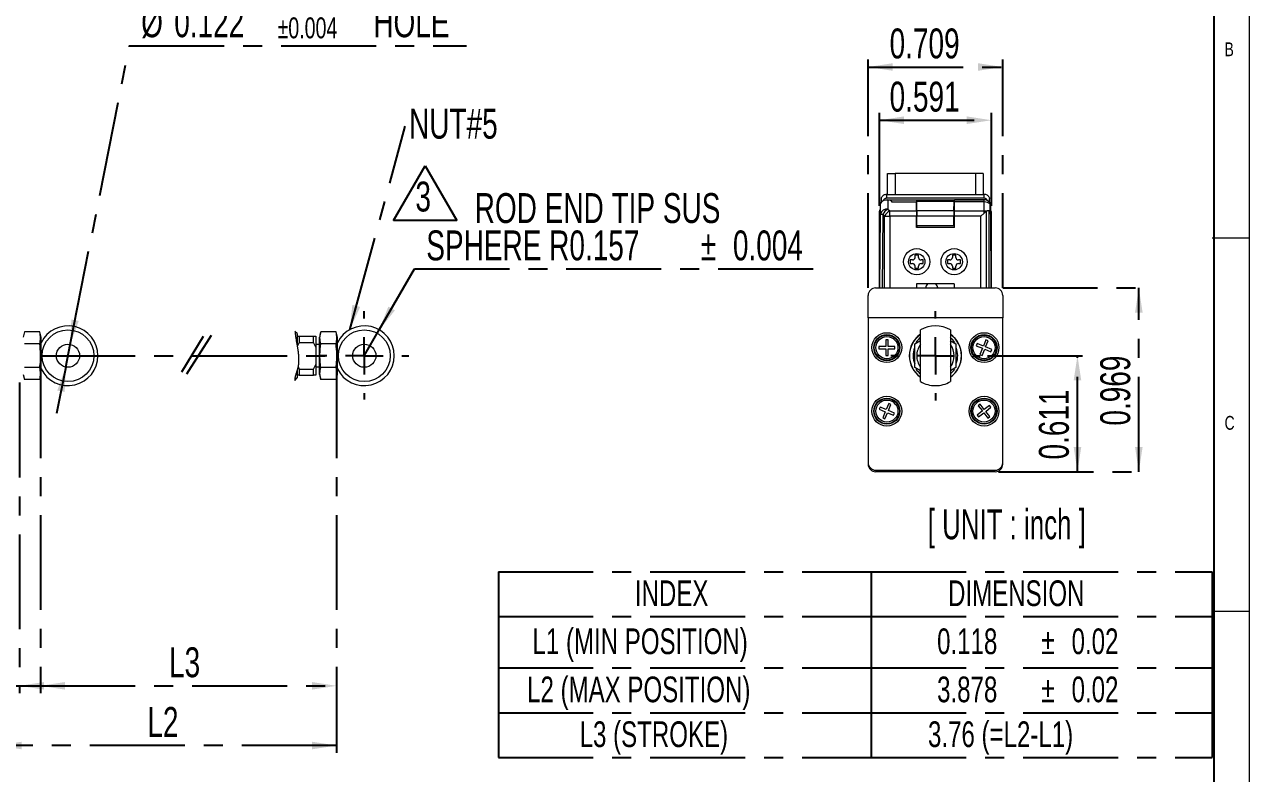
# Model space of a CAD drawing. Header units: inches. Extents: x 0.2 to 16.3, y 0.2 to 11.5.
# Drawn here: x 9.89 to 16.34, y 4.99 to 8.94 of the extents above; entities that cross this region are included whole.
import ezdxf

# ---------------------------------------------------------------- set-up
doc = ezdxf.new("R2010")
doc.units = ezdxf.units.IN
doc.header["$MEASUREMENT"] = 0
doc.linetypes.add('CENTERX2', pattern=[0.8, 0.5, -0.1, 0.1, -0.1])
for name, color, linetype in [('CENTER_LINE', 7, 'CENTERX2'), ('DIMENSION', 7, 'Continuous'), ('NOTES', 7, 'Continuous')]:
    doc.layers.add(name, color=color, linetype=linetype)
doc.styles.add('SLDTEXTSTYLE0', font='TXT', dxfattribs={"width": 0.7})
doc.styles.add('SLDTEXTSTYLE1', font='TXT', dxfattribs={"width": 0.646667})
doc.styles.add('SLDTEXTSTYLE2', font='TXT', dxfattribs={"width": 0.75})
doc.dimstyles.new('SLDDIMSTYLE0', dxfattribs={"dimtxt": 0.15748, "dimasz": 0.13, "dimexe": 0, "dimexo": 0.0625, "dimgap": 0.03937, "dimtad": 1, "dimdec": 3, "dimrnd": 1e-09, "dimzin": 12, "dimdsep": 46, "dimtxsty": 'SLDTEXTSTYLE0', "dimsah": 1, "dimcen": 0.09, "dimadec": 0, "dimazin": 3, "dimtfac": 1, "dimtdec": 3, "dimtofl": 0, "dimtmove": 0, "dimatfit": 3, "dimfxl": 1, "dimfrac": 2, "dimtolj": 1, "dimtzin": 12, "dimarcsym": 0})
doc.dimstyles.new('SLDDIMSTYLE10', dxfattribs={"dimtxt": 0.15748, "dimasz": 0.13, "dimexe": 0, "dimexo": 0.0625, "dimgap": 0.03937, "dimtad": 0, "dimtih": 1, "dimtoh": 1, "dimdec": 3, "dimrnd": 1e-09, "dimzin": 12, "dimdsep": 46, "dimtxsty": 'SLDTEXTSTYLE0', "dimsah": 1, "dimcen": 0, "dimadec": 0, "dimazin": 3, "dimtfac": 1, "dimtdec": 3, "dimtofl": 0, "dimtmove": 0, "dimatfit": 3, "dimfxl": 1, "dimfrac": 2, "dimtolj": 1, "dimtzin": 12, "dimarcsym": 0})
doc.dimstyles.new('SLDDIMSTYLE2', dxfattribs={"dimtxt": 0.15748, "dimasz": 0.13, "dimexe": 0, "dimexo": 0.0625, "dimgap": 0.03937, "dimtad": 1, "dimdec": 3, "dimrnd": 1e-09, "dimdsep": 46, "dimtxsty": 'SLDTEXTSTYLE0', "dimsah": 1, "dimcen": 0.09, "dimadec": 0, "dimazin": 2, "dimtfac": 1, "dimtdec": 3, "dimtofl": 0, "dimtmove": 0, "dimatfit": 3, "dimfxl": 1, "dimfrac": 2, "dimtolj": 1, "dimtzin": 12, "dimarcsym": 0})
doc.dimstyles.new('SLDDIMSTYLE4', dxfattribs={"dimtxt": 0.15748, "dimasz": 0.13, "dimexe": 0, "dimexo": 0.0625, "dimgap": 0.03937, "dimtad": 1, "dimdec": 3, "dimrnd": 1e-09, "dimzin": 12, "dimdsep": 46, "dimtxsty": 'SLDTEXTSTYLE0', "dimsah": 1, "dimcen": 0.09, "dimadec": 0, "dimazin": 3, "dimtfac": 1, "dimtdec": 3, "dimtmove": 0, "dimatfit": 0, "dimfxl": 1, "dimfrac": 2, "dimtolj": 1, "dimtzin": 12, "dimarcsym": 0})
doc.dimstyles.new('SLDDIMSTYLE6', dxfattribs={"dimtxt": 0.15748, "dimasz": 0.13, "dimexe": 0, "dimexo": 0.0625, "dimgap": 0.03937, "dimtad": 0, "dimtih": 1, "dimtoh": 1, "dimdec": 3, "dimrnd": 1e-09, "dimdsep": 46, "dimtxsty": 'SLDTEXTSTYLE0', "dimsah": 1, "dimcen": 0, "dimadec": 0, "dimazin": 2, "dimtol": 1, "dimtp": 0.003937, "dimtm": 0.003937, "dimtfac": 1, "dimtdec": 3, "dimtmove": 0, "dimatfit": 3, "dimfxl": 1, "dimfrac": 2, "dimtolj": 1, "dimarcsym": 0})
doc.dimstyles.new('SLDDIMSTYLE7', dxfattribs={"dimtxt": 0.18, "dimasz": 0.13, "dimexe": 0, "dimexo": 0.0625, "dimgap": 0, "dimtad": 0, "dimtih": 1, "dimtoh": 1, "dimdec": 0, "dimrnd": 1e-09, "dimzin": 0, "dimdsep": 46, "dimtxsty": 'Standard', "dimsah": 1, "dimcen": 0.09, "dimadec": 0, "dimazin": 0, "dimtfac": 0.13, "dimtdec": 0, "dimtofl": 0, "dimtmove": 0, "dimatfit": 3, "dimfxl": 1, "dimfrac": 2, "dimtolj": 1, "dimtzin": 0, "dimarcsym": 0})

# ---------------------------------------------------------------- blocks, each defined once
blk = doc.blocks.new('SW_TABLEANNOTATION_0')
at = {"layer": 'CENTER_LINE', "color": 0}
for p, q in [((0, 0), (0, -0.2362)), ((0, 0), (1.9637, 0)), ((1.9637, 0), (1.9637, -0.2362)), ((1.9637, 0), (3.7592, 0)), ((3.7592, 0), (3.7592, -0.2362)), ((0, -0.2362), (0, -0.5067)), ((0, -0.2362), (1.9637, -0.2362)), ((1.9637, -0.2362), (1.9637, -0.5067)), ((1.9637, -0.2362), (3.7592, -0.2362)), ((3.7592, -0.2362), (3.7592, -0.5067)), ((0, -0.5067), (0, -0.7429)), ((0, -0.5067), (1.9637, -0.5067)), ((1.9637, -0.5067), (1.9637, -0.7429)), ((1.9637, -0.5067), (3.7592, -0.5067)), ((3.7592, -0.5067), (3.7592, -0.7429)), ((0, -0.7429), (0, -0.9791)), ((0, -0.7429), (1.9637, -0.7429)), ((1.9637, -0.7429), (1.9637, -0.9791)), ((1.9637, -0.7429), (3.7592, -0.7429)), ((3.7592, -0.7429), (3.7592, -0.9791)), ((0, -0.9791), (1.9637, -0.9791)), ((1.9637, -0.9791), (3.7592, -0.9791))]:
    blk.add_line(p, q, dxfattribs=at)
at = {"layer": 'CENTER_LINE', "color": 0, "attachment_point": 1, "style": 'SLDTEXTSTYLE0'}
for s, insert, char_height in [('INDEX', (0.7188, -0.0455), 0.13542), ('DIMENSION', (2.3683, -0.0455), 0.13542), ('L1 (MIN POSITION)', (0.1797, -0.2988), 0.135417), ('0.118', (2.3107, -0.2988), 0.13542), ('%%p', (2.8599, -0.2988), 0.13542), ('0.02', (3.019, -0.2988), 0.13542), ('L2 (MAX POSITION)', (0.1513, -0.5522), 0.135417), ('3.878', (2.3107, -0.5522), 0.13542), ('%%p', (2.8599, -0.5522), 0.13542), ('0.02', (3.019, -0.5522), 0.13542), ('L3 (STROKE)', (0.428, -0.7884), 0.135417), ('3.76 (=L2-L1)', (2.2627, -0.7884), 0.135417)]:
    blk.add_mtext(s, dxfattribs=dict(at, insert=insert, char_height=char_height))
blk = doc.blocks.new('_D')
at = {"layer": 'CENTER_LINE'}
for p, q in [((9.9703, 7.1546), (9.9703, 5.415)), ((11.5309, 7.1546), (11.5309, 5.415)), ((9.9703, 5.4544), (11.5309, 5.4544))]:
    blk.add_line(p, q, dxfattribs=at)
for points in [[(9.9703, 5.4544), (10.1003, 5.4344), (10.1003, 5.4744)], [(11.5309, 5.4544), (11.4009, 5.4744), (11.4009, 5.4344)]]:
    blk.add_solid(points, dxfattribs=at)
at = {"layer": 'CENTER_LINE', "insert": (10.648, 5.6574), "char_height": 0.15748, "attachment_point": 1, "style": 'SLDTEXTSTYLE0'}
blk.add_mtext('L3', dxfattribs=at)
blk = doc.blocks.new('_D_1')
at = {"layer": 'CENTER_LINE'}
for p, q in [((11.5309, 7.1546), (11.5309, 5.1005)), ((9.7419, 6.5515), (9.7419, 5.1005)), ((11.5309, 5.1399), (9.7419, 5.1399))]:
    blk.add_line(p, q, dxfattribs=at)
for points in [[(9.7419, 5.1399), (9.8719, 5.1199), (9.8719, 5.1599)], [(11.5309, 5.1399), (11.4009, 5.1599), (11.4009, 5.1199)]]:
    blk.add_solid(points, dxfattribs=at)
at = {"layer": 'CENTER_LINE', "insert": (10.5338, 5.3429), "char_height": 0.15748, "attachment_point": 1, "style": 'SLDTEXTSTYLE0'}
blk.add_mtext('L2', dxfattribs=at)
blk = doc.blocks.new('_D_16')
at = {"layer": 'CENTER_LINE'}
for p, q in [((9.86, 7.0522), (9.86, 5.415)), ((9.7419, 6.5515), (9.7419, 5.415)), ((9.7419, 5.4544), (9.3532, 5.4544)), ((9.7419, 5.4544), (9.86, 5.4544)), ((9.86, 5.4544), (10.11, 5.4544))]:
    blk.add_line(p, q, dxfattribs=at)
for points in [[(9.7419, 5.4544), (9.6119, 5.4744), (9.6119, 5.4344)], [(9.86, 5.4544), (9.99, 5.4344), (9.99, 5.4744)]]:
    blk.add_solid(points, dxfattribs=at)
at = {"layer": 'CENTER_LINE', "insert": (9.3532, 5.6574), "char_height": 0.15748, "attachment_point": 1, "style": 'SLDTEXTSTYLE0'}
blk.add_mtext('L1', dxfattribs=at)
blk = doc.blocks.new('_D_18')
at = {"layer": 'CENTER_LINE'}
for p, q in [((10.1278, 7.2538), (10.4388, 8.8269)), ((10.4388, 8.8269), (12.2154, 8.8269)), ((10.1041, 7.1341), (10.1278, 7.2538)), ((10.1041, 7.1341), (10.0556, 6.8888))]:
    blk.add_line(p, q, dxfattribs=at)
for points in [[(10.1278, 7.2538), (10.1726, 7.3775), (10.1334, 7.3852)], [(10.1041, 7.1341), (10.0593, 7.0104), (10.0985, 7.0027)]]:
    blk.add_solid(points, dxfattribs=at)
at = {"layer": 'CENTER_LINE', "attachment_point": 1, "style": 'SLDTEXTSTYLE0'}
for s, insert, char_height in [('%%c', (10.5013, 9.0299), 0.15748), ('0.122', (10.6756, 9.0299), 0.15748), ('±0.004', (11.2196, 8.9768), 0.11024), ('HOLE', (11.7237, 9.0299), 0.15748)]:
    blk.add_mtext(s, dxfattribs=dict(at, insert=insert, char_height=char_height))
blk = doc.blocks.new('SW_NOTE_0_5')
at = {"layer": 'CENTER_LINE', "color": 0}
for p, q in [((-0.1155, -0.0021), (0.0512, 0.2866)), ((0.0512, 0.2866), (0.2179, -0.0021)), ((0.2179, -0.0021), (-0.1155, -0.0021))]:
    blk.add_line(p, q, dxfattribs=at)
at = {"layer": 'CENTER_LINE', "color": 0, "insert": (0, 0.203), "char_height": 0.1575, "attachment_point": 1, "style": 'SLDTEXTSTYLE0'}
blk.add_mtext('3', dxfattribs=at)
blk = doc.blocks.new('_D_19')
at = {"layer": 'CENTER_LINE'}
for p, q in [((14.3892, 7.9846), (14.3892, 8.4742)), ((14.9797, 7.9846), (14.9797, 8.4742)), ((14.3892, 8.4349), (14.9797, 8.4349))]:
    blk.add_line(p, q, dxfattribs=at)
for points in [[(14.3892, 8.4349), (14.5192, 8.4149), (14.5192, 8.4549)], [(14.9797, 8.4349), (14.8497, 8.4549), (14.8497, 8.4149)]]:
    blk.add_solid(points, dxfattribs=at)
at = {"layer": 'CENTER_LINE', "insert": (14.443, 8.6379), "char_height": 0.15748, "attachment_point": 1, "style": 'SLDTEXTSTYLE0'}
blk.add_mtext('0.591', dxfattribs=at)
blk = doc.blocks.new('_D_20')
at = {"layer": 'CENTER_LINE'}
for p, q in [((14.3301, 7.5514), (14.3301, 8.7548)), ((14.3301, 8.7154), (15.0388, 8.7154)), ((15.0388, 7.5514), (15.0388, 8.7548))]:
    blk.add_line(p, q, dxfattribs=at)
for points in [[(14.3301, 8.7154), (14.4601, 8.6954), (14.4601, 8.7354)], [(15.0388, 8.7154), (14.9088, 8.7354), (14.9088, 8.6954)]]:
    blk.add_solid(points, dxfattribs=at)
at = {"layer": 'CENTER_LINE', "insert": (14.443, 8.9184), "char_height": 0.15748, "attachment_point": 1, "style": 'SLDTEXTSTYLE0'}
blk.add_mtext('0.709', dxfattribs=at)
blk = doc.blocks.new('_D_21')
at = {"layer": 'CENTER_LINE'}
for p, q in [((14.9593, 7.1939), (15.4719, 7.1939)), ((15.4325, 6.5829), (15.4325, 7.1939)), ((15.0171, 6.5829), (15.4719, 6.5829))]:
    blk.add_line(p, q, dxfattribs=at)
for points in [[(15.4325, 7.1939), (15.4125, 7.0639), (15.4525, 7.0639)], [(15.4325, 6.5829), (15.4525, 6.7129), (15.4125, 6.7129)]]:
    blk.add_solid(points, dxfattribs=at)
at = {"layer": 'CENTER_LINE', "insert": (15.2295, 6.647), "char_height": 0.15748, "attachment_point": 1, "rotation": 90, "style": 'SLDTEXTSTYLE0'}
blk.add_mtext('0.611', dxfattribs=at)
blk = doc.blocks.new('_D_22')
at = {"layer": 'CENTER_LINE'}
for p, q in [((15.0388, 7.5514), (15.795, 7.5514)), ((15.7557, 6.5829), (15.7557, 7.5514)), ((15.0171, 6.5829), (15.795, 6.5829))]:
    blk.add_line(p, q, dxfattribs=at)
for points in [[(15.7557, 7.5514), (15.7357, 7.4214), (15.7757, 7.4214)], [(15.7557, 6.5829), (15.7757, 6.7129), (15.7357, 6.7129)]]:
    blk.add_solid(points, dxfattribs=at)
at = {"layer": 'CENTER_LINE', "insert": (15.5527, 6.8257), "char_height": 0.15748, "attachment_point": 1, "rotation": 90, "style": 'SLDTEXTSTYLE0'}
blk.add_mtext('0.969', dxfattribs=at)
blk = doc.blocks.new('SW_CENTERMARKSYMBOL_4')
at = {"layer": 'CENTER_LINE', "color": 0}
for p, q in [((0, 0.1969), (0, 0.2354)), ((0, 0), (0, 0.0984)), ((-0.1969, 0), (-0.2354, 0)), ((0, 0), (-0.0984, 0)), ((0, 0), (0, -0.0984)), ((0, 0), (0.0984, 0)), ((0.1969, 0), (0.2354, 0)), ((0, -0.1969), (0, -0.2354))]:
    blk.add_line(p, q, dxfattribs=at)
blk = doc.blocks.new('_D_33')
at = {"layer": 'CENTER_LINE'}
for p, q in [((11.7553, 7.3303), (11.9405, 7.651)), ((11.9405, 7.651), (14.1028, 7.651)), ((11.6766, 7.1939), (11.7553, 7.3303))]:
    blk.add_line(p, q, dxfattribs=at)
blk.add_solid([(11.7553, 7.3303), (11.8376, 7.4329), (11.803, 7.4529)], dxfattribs=at)
at = {"layer": 'CENTER_LINE', "char_height": 0.15748, "attachment_point": 1, "style": 'SLDTEXTSTYLE0'}
for s, insert in [('ROD END TIP SUS', (12.2579, 8.0508)), ('SPHERE R0.157', (12.003, 7.854)), ('%%p', (13.4487, 7.854)), ('0.004', (13.6179, 7.854))]:
    blk.add_mtext(s, dxfattribs=dict(at, insert=insert))
blk = doc.blocks.new('SW_NOTE_0_11')
at = {"layer": 'CENTER_LINE', "color": 0, "insert": (0.0199, 0.0918), "char_height": 0.15748, "attachment_point": 1, "style": 'SLDTEXTSTYLE0'}
blk.add_mtext('NUT#5', dxfattribs=at)
blk = doc.blocks.new('SW_CENTERMARKSYMBOL_11')
at = {"layer": 'CENTER_LINE', "color": 0}
for p, q in [((0, 0.1969), (0, 0.2348)), ((0, 0), (0, 0.0984)), ((-0.1969, 0), (-0.2348, 0)), ((0, 0), (-0.0984, 0)), ((0, 0), (0, -0.0984)), ((0, 0), (0.0984, 0)), ((0.1969, 0), (0.2348, 0)), ((0, -0.1969), (0, -0.2309))]:
    blk.add_line(p, q, dxfattribs=at)

msp = doc.modelspace()

# ---------------------------------------------------------------- linework, layer by layer
at = {"color": 7, "linetype": 'Continuous', "lineweight": 18}
for p, q in [((16.3386, 0.1969), (16.3386, 11.4961)), ((14.4325, 8.0436), (14.4325, 8.1539)), ((14.8971, 8.1539), (14.4719, 8.1539)), ((14.9364, 8.1539), (14.9364, 8.0436)), ((14.4286, 8.024), (14.4286, 8.0436)), ((14.4286, 8.0436), (14.9404, 8.0436)), ((14.9404, 8.024), (14.4286, 8.024)), ((14.4286, 8.0161), (14.9404, 8.0161)), ((14.4286, 8.0161), (14.5841, 8.0161)), ((14.4346, 8.0156), (14.4346, 7.967)), ((14.4372, 8.0151), (14.5841, 8.0151)), ((14.5841, 8.0036), (14.4573, 8.0036)), ((14.5841, 8.0151), (14.5841, 8.0161)), ((14.5841, 8.0151), (14.5841, 8.0036)), ((14.5841, 7.9567), (14.5841, 8.0036)), ((14.5869, 8.0161), (14.586, 8.0144)), ((14.586, 7.9925), (14.586, 8.0144)), ((14.586, 8.0144), (14.5862, 8.014)), ((14.7827, 8.014), (14.5862, 8.014)), ((14.5868, 7.9567), (14.5864, 8.006)), ((14.7826, 8.006), (14.5864, 8.006)), ((14.5869, 8.0161), (14.782, 8.0161)), ((14.782, 8.0161), (14.7829, 8.0144)), ((14.7821, 7.9567), (14.7826, 8.006)), ((14.7829, 8.0144), (14.7827, 8.014)), ((14.7829, 8.0144), (14.7829, 7.9925)), ((14.7849, 8.0161), (14.9404, 8.0161)), ((14.7849, 8.015), (14.7849, 8.0161)), ((14.9404, 8.015), (14.7849, 8.015)), ((14.7849, 8.0046), (14.7849, 8.015)), ((14.9404, 8.0046), (14.7849, 8.0046)), ((14.7849, 7.9567), (14.7849, 8.0046)), ((14.9404, 8.024), (14.9404, 8.0436)), ((14.9404, 8.0046), (14.9404, 8.015)), ((14.9404, 7.9567), (14.9404, 8.0046)), ((14.9691, 8.0036), (14.9691, 8.0043)), ((14.3892, 7.5514), (14.3892, 7.9452)), ((14.3906, 7.5514), (14.3944, 7.9964)), ((14.3952, 7.9395), (14.3952, 7.9977)), ((14.417, 7.9289), (14.4068, 7.9392)), ((14.4346, 7.967), (14.4449, 7.9567)), ((14.4449, 7.9289), (14.4449, 7.9567)), ((14.4449, 7.9567), (14.5841, 7.9567)), ((14.586, 7.9942), (14.5841, 7.9942)), ((14.586, 7.9925), (14.5841, 7.9925)), ((14.5841, 7.9567), (14.5841, 7.9289)), ((14.586, 7.9213), (14.586, 7.9925)), ((14.7821, 7.9567), (14.5868, 7.9567)), ((14.7829, 7.9942), (14.7849, 7.9942)), ((14.7829, 7.9213), (14.7829, 7.9925)), ((14.7829, 7.9925), (14.7849, 7.9925)), ((14.7849, 7.9567), (14.9404, 7.9567)), ((14.7849, 7.9289), (14.7849, 7.9567)), ((14.9241, 7.9289), (14.9404, 7.9452)), ((14.9404, 7.9452), (14.9404, 7.9567)), ((14.9734, 7.9541), (14.9734, 7.9918)), ((14.9745, 7.9964), (14.9784, 7.5514)), ((14.9797, 7.5514), (14.9797, 7.9452)), ((14.417, 7.9289), (14.4449, 7.9289)), ((14.5841, 7.9289), (14.4449, 7.9289)), ((14.5841, 7.8704), (14.5841, 7.9289)), ((14.586, 7.9213), (14.5841, 7.9213)), ((14.5864, 7.898), (14.5841, 7.898)), ((14.5864, 7.8783), (14.5841, 7.8783)), ((14.5862, 7.898), (14.586, 7.9213)), ((14.5862, 7.8783), (14.5862, 7.8704)), ((14.5864, 7.8783), (14.5864, 7.898)), ((14.5869, 7.8783), (14.5865, 7.8783)), ((14.5865, 7.8783), (14.5865, 7.8704)), ((14.5869, 7.8783), (14.5869, 7.9289)), ((14.782, 7.9289), (14.5869, 7.9289)), ((14.782, 7.8783), (14.5869, 7.8783)), ((14.782, 7.8783), (14.782, 7.9289)), ((14.782, 7.8783), (14.7824, 7.8783)), ((14.7824, 7.8783), (14.7824, 7.8704)), ((14.7825, 7.8783), (14.7825, 7.898)), ((14.7825, 7.898), (14.7849, 7.898)), ((14.7825, 7.8783), (14.7849, 7.8783)), ((14.7827, 7.898), (14.7829, 7.9213)), ((14.7827, 7.8783), (14.7827, 7.8704)), ((14.7829, 7.9213), (14.7849, 7.9213)), ((14.7849, 7.8704), (14.7849, 7.9289)), ((14.9241, 7.9289), (14.7849, 7.9289)), ((14.7849, 7.8704), (14.5841, 7.8704)), ((16.1417, 7.815), (16.3386, 7.815)), ((14.5631, 7.6985), (14.5516, 7.6985)), ((14.5516, 7.6985), (14.5516, 7.6801)), ((14.5516, 7.6801), (14.5631, 7.6801)), ((14.5952, 7.7238), (14.5768, 7.7238)), ((14.5768, 7.7238), (14.5768, 7.7123)), ((14.5952, 7.7123), (14.5952, 7.7238)), ((14.6205, 7.6985), (14.609, 7.6985)), ((14.609, 7.6801), (14.6205, 7.6801)), ((14.6205, 7.6801), (14.6205, 7.6985)), ((14.7484, 7.6985), (14.7484, 7.6801)), ((14.7599, 7.6985), (14.7484, 7.6985)), ((14.7484, 7.6801), (14.7599, 7.6801)), ((14.7737, 7.7238), (14.7737, 7.7123)), ((14.7921, 7.7238), (14.7737, 7.7238)), ((14.7921, 7.7123), (14.7921, 7.7238)), ((14.8173, 7.6985), (14.8058, 7.6985)), ((14.8058, 7.6801), (14.8173, 7.6801)), ((14.8173, 7.6801), (14.8173, 7.6985)), ((14.5768, 7.6663), (14.5768, 7.6549)), ((14.5768, 7.6549), (14.5952, 7.6549)), ((14.5952, 7.6549), (14.5952, 7.6663)), ((14.7737, 7.6663), (14.7737, 7.6549)), ((14.7737, 7.6549), (14.7921, 7.6549)), ((14.7921, 7.6549), (14.7921, 7.6663)), ((14.3695, 7.5514), (14.9994, 7.5514)), ((14.7839, 7.5722), (14.585, 7.5722)), ((14.585, 7.5722), (14.585, 7.5514)), ((14.7839, 7.5722), (14.7839, 7.5514)), ((14.3301, 7.394), (14.3301, 7.5121)), ((15.0388, 7.5121), (15.0388, 7.394)), ((14.3301, 7.394), (14.3301, 6.6303)), ((15.0388, 7.394), (14.3301, 7.394)), ((15.0388, 6.6303), (15.0388, 7.394)), ((9.8868, 7.319), (9.8797, 7.2924)), ((9.9671, 7.319), (9.8868, 7.319)), ((9.9742, 7.2924), (9.9671, 7.319)), ((9.9742, 7.1939), (9.9742, 7.2924)), ((11.3223, 7.3113), (11.3113, 7.3222)), ((11.3223, 7.3113), (11.3223, 7.2504)), ((11.3223, 7.2963), (11.3341, 7.2963)), ((11.3341, 7.2963), (11.3341, 7.264)), ((11.3341, 7.2963), (11.4089, 7.2963)), ((11.4089, 7.264), (11.4089, 7.2963)), ((11.4089, 7.2963), (11.4207, 7.2963)), ((11.4207, 7.2963), (11.4207, 7.2399)), ((11.4475, 7.319), (11.4404, 7.2924)), ((11.4404, 7.1939), (11.4404, 7.2924)), ((11.5277, 7.319), (11.4475, 7.319)), ((11.5349, 7.2924), (11.5277, 7.319)), ((11.5349, 7.1939), (11.5349, 7.2924)), ((14.6057, 7.0576), (14.6057, 7.3303)), ((14.7632, 7.3303), (14.7632, 7.1939)), ((9.9671, 7.2565), (9.8868, 7.2565)), ((11.3341, 7.264), (11.3236, 7.2426)), ((11.3341, 7.264), (11.4089, 7.264)), ((11.4207, 7.2399), (11.4089, 7.264)), ((11.4404, 7.253), (11.4207, 7.253)), ((11.4207, 7.2399), (11.4207, 7.148)), ((11.5277, 7.2565), (11.4475, 7.2565)), ((14.4224, 7.2428), (14.3872, 7.2428)), ((14.3872, 7.2428), (14.3872, 7.2304)), ((14.3872, 7.2304), (14.4224, 7.2304)), ((14.4348, 7.2779), (14.4224, 7.2779)), ((14.4224, 7.2779), (14.4224, 7.2428)), ((14.4224, 7.2304), (14.4224, 7.1952)), ((14.4348, 7.2428), (14.4348, 7.2779)), ((14.4699, 7.2428), (14.4348, 7.2428)), ((14.4348, 7.1952), (14.4348, 7.2304)), ((14.4348, 7.2304), (14.4699, 7.2304)), ((14.4699, 7.2304), (14.4699, 7.2428)), ((14.5762, 7.2565), (14.6057, 7.2735)), ((14.762, 7.2742), (14.7927, 7.2565)), ((14.9044, 7.2578), (14.8997, 7.2463)), ((14.8997, 7.2463), (14.9323, 7.2331)), ((14.9369, 7.2446), (14.9044, 7.2578)), ((14.9323, 7.2331), (14.9191, 7.2006)), ((14.9306, 7.1959), (14.9438, 7.2285)), ((14.9501, 7.2772), (14.9369, 7.2446)), ((14.9438, 7.2285), (14.9764, 7.2153)), ((14.9484, 7.24), (14.9616, 7.2726)), ((14.981, 7.2268), (14.9484, 7.24)), ((14.9616, 7.2726), (14.9501, 7.2772)), ((14.9764, 7.2153), (14.981, 7.2268)), ((9.9742, 7.0955), (9.9742, 7.1939)), ((11.4404, 7.0955), (11.4404, 7.1939)), ((11.5349, 7.0955), (11.5349, 7.1939)), ((14.4224, 7.1952), (14.4348, 7.1952)), ((14.7632, 7.1939), (14.7632, 7.0576)), ((14.9191, 7.2006), (14.9306, 7.1959)), ((9.9671, 7.1314), (9.8868, 7.1314)), ((11.3223, 7.1158), (11.3223, 7.0766)), ((11.3276, 7.1371), (11.3341, 7.1239)), ((11.3341, 7.1239), (11.4089, 7.1239)), ((11.3341, 7.1239), (11.3341, 7.0916)), ((11.4089, 7.1239), (11.4207, 7.148)), ((11.4089, 7.0916), (11.4089, 7.1239)), ((11.4207, 7.148), (11.4207, 7.0916)), ((11.4207, 7.1349), (11.4404, 7.1349)), ((11.5277, 7.1314), (11.4475, 7.1314)), ((14.5539, 7.1499), (14.5547, 7.1499)), ((14.6061, 7.1141), (14.5762, 7.1314)), ((14.7927, 7.1314), (14.7632, 7.1144)), ((14.8142, 7.1499), (14.815, 7.1499)), ((9.8797, 7.0955), (9.8868, 7.0689)), ((9.9671, 7.0689), (9.8868, 7.0689)), ((9.9671, 7.0689), (9.9742, 7.0955)), ((11.3098, 7.0642), (11.3223, 7.0766)), ((11.3341, 7.0916), (11.3223, 7.0916)), ((11.3341, 7.0916), (11.4089, 7.0916)), ((11.4207, 7.0916), (11.4089, 7.0916)), ((11.4404, 7.0955), (11.4475, 7.0689)), ((11.5277, 7.0689), (11.4475, 7.0689)), ((11.5277, 7.0689), (11.5349, 7.0955)), ((14.3927, 6.9234), (14.388, 6.912)), ((14.388, 6.912), (14.4205, 6.8985)), ((14.4252, 6.91), (14.3927, 6.9234)), ((14.4386, 6.9425), (14.4252, 6.91)), ((14.4367, 6.9053), (14.4501, 6.9377)), ((14.4691, 6.8919), (14.4367, 6.9053)), ((14.4501, 6.9377), (14.4386, 6.9425)), ((14.9197, 6.9382), (14.9099, 6.9306)), ((14.9099, 6.9306), (14.9317, 6.9029)), ((14.9414, 6.9106), (14.9197, 6.9382)), ((14.969, 6.9324), (14.9414, 6.9106)), ((14.9491, 6.9009), (14.9767, 6.9226)), ((14.9767, 6.9226), (14.969, 6.9324)), ((14.4205, 6.8985), (14.407, 6.8661)), ((14.407, 6.8661), (14.4185, 6.8613)), ((14.4185, 6.8613), (14.4319, 6.8938)), ((14.4319, 6.8938), (14.4644, 6.8804)), ((14.4644, 6.8804), (14.4691, 6.8919)), ((14.9317, 6.9029), (14.904, 6.8812)), ((14.904, 6.8812), (14.9117, 6.8715)), ((14.9117, 6.8715), (14.9393, 6.8932)), ((14.9393, 6.8932), (14.9611, 6.8656)), ((14.9708, 6.8733), (14.9491, 6.9009)), ((14.9611, 6.8656), (14.9708, 6.8733)), ((14.3301, 6.6303), (14.3301, 6.6223)), ((14.3695, 6.5909), (14.9994, 6.5909)), ((14.3892, 6.5829), (14.3695, 6.5829)), ((14.3892, 6.5829), (14.3892, 6.5909)), ((14.3911, 6.5829), (14.3892, 6.5829)), ((14.3911, 6.5829), (14.3911, 6.5909)), ((14.4108, 6.5829), (14.3911, 6.5829)), ((14.9581, 6.5829), (14.4108, 6.5829)), ((14.9778, 6.5829), (14.9581, 6.5829)), ((14.9778, 6.5829), (14.9778, 6.5909)), ((14.9797, 6.5829), (14.9778, 6.5829)), ((14.9797, 6.5829), (14.9797, 6.5909)), ((14.9994, 6.5829), (14.9797, 6.5829)), ((15.0388, 6.6223), (15.0388, 6.6303)), ((16.3386, 5.8465), (16.1417, 5.8465))]:
    msp.add_line(p, q, dxfattribs=at)
at = {"color": 8, "linetype": 'Continuous', "lineweight": 18}
for p, q in [((14.4719, 8.1539), (14.4719, 8.0436)), ((14.8971, 8.0436), (14.8971, 8.1539)), ((14.9685, 8.0043), (14.9691, 8.0043)), ((14.3918, 7.5514), (14.3952, 7.9395)), ((14.4068, 7.9392), (14.4033, 7.5514)), ((14.9519, 7.9542), (14.9519, 7.5514)), ((14.9682, 7.5514), (14.9682, 7.9567)), ((14.417, 7.5514), (14.417, 7.9289)), ((14.4449, 7.9289), (14.4449, 7.5514)), ((14.9241, 7.5514), (14.9241, 7.9289)), ((14.4108, 6.5829), (14.4108, 6.5909)), ((14.9581, 6.5829), (14.9581, 6.5909))]:
    msp.add_line(p, q, dxfattribs=at)
at = {"color": 7, "linetype": 'Continuous', "lineweight": 18, "flags": 128}
msp.add_lwpolyline([(11.3113, 7.3222), (11.3114, 7.3209), (11.3116, 7.3195), (11.3117, 7.3181), (11.3119, 7.3168), (11.312, 7.3154), (11.3122, 7.3136), (11.3124, 7.3119), (11.3127, 7.3101), (11.313, 7.3077), (11.3133, 7.3053), (11.3136, 7.303), (11.314, 7.3006), (11.3144, 7.2974), (11.3149, 7.2942), (11.3154, 7.2911), (11.3159, 7.2879), (11.3164, 7.2848), (11.3171, 7.2806), (11.3178, 7.2765), (11.3185, 7.2724), (11.3192, 7.268), (11.32, 7.2636), (11.3207, 7.2592), (11.3215, 7.2548), (11.3223, 7.2504), (11.3229, 7.2465), (11.3236, 7.2426), (11.324, 7.2397), (11.3245, 7.2369), (11.3249, 7.234), (11.3254, 7.2312), (11.3258, 7.2284), (11.3262, 7.2256), (11.3266, 7.2228), (11.327, 7.22), (11.3274, 7.2173), (11.3277, 7.215), (11.3279, 7.2128), (11.3282, 7.2106), (11.3285, 7.2084), (11.3287, 7.2062), (11.3289, 7.204), (11.3292, 7.2019), (11.3294, 7.1997), (11.3295, 7.1976), (11.3297, 7.1957), (11.3298, 7.1939), (11.33, 7.1921), (11.3301, 7.1903), (11.3302, 7.1884), (11.3303, 7.1866), (11.3304, 7.1849), (11.3304, 7.1832), (11.3305, 7.1815), (11.3306, 7.1798), (11.3306, 7.1781), (11.3306, 7.1763), (11.3306, 7.1746), (11.3306, 7.1729), (11.3306, 7.1712), (11.3306, 7.1695), (11.3306, 7.1679), (11.3305, 7.1662), (11.3305, 7.1645), (11.3304, 7.1629), (11.3303, 7.1612), (11.3303, 7.1596), (11.3302, 7.158), (11.33, 7.1564), (11.3299, 7.1547), (11.3298, 7.1532), (11.3296, 7.1516), (11.3295, 7.15), (11.3293, 7.1484), (11.3291, 7.1468), (11.3289, 7.1452), (11.3286, 7.1436), (11.3284, 7.1419), (11.3281, 7.1403), (11.3279, 7.1387), (11.3276, 7.1371), (11.3273, 7.1358), (11.3271, 7.1344), (11.3268, 7.1331), (11.3265, 7.1317), (11.3262, 7.1304), (11.3259, 7.1291), (11.3256, 7.1278), (11.3253, 7.1265), (11.325, 7.1251), (11.3246, 7.1238), (11.3242, 7.1225), (11.3239, 7.1211), (11.3235, 7.1198), (11.3231, 7.1185), (11.3227, 7.1171), (11.3223, 7.1158), (11.3217, 7.114), (11.3211, 7.1123), (11.3206, 7.1105), (11.32, 7.1087), (11.3194, 7.107), (11.3187, 7.1047), (11.3179, 7.1024), (11.3172, 7.1), (11.3166, 7.0983), (11.3161, 7.0965), (11.3155, 7.0948), (11.315, 7.093), (11.3146, 7.0916), (11.3142, 7.0903), (11.3138, 7.0889), (11.3135, 7.0875), (11.3132, 7.0863), (11.3129, 7.0851), (11.3126, 7.0839), (11.3123, 7.0827), (11.3121, 7.0815), (11.3118, 7.0803), (11.3116, 7.0792), (11.3114, 7.078), (11.3112, 7.0769), (11.311, 7.0757), (11.3108, 7.0746), (11.3106, 7.0734), (11.3105, 7.0723), (11.3104, 7.0711), (11.3102, 7.0699), (11.3101, 7.0688), (11.31, 7.0676), (11.31, 7.0665), (11.3099, 7.0653), (11.3098, 7.0642)], dxfattribs=at)
at = {"color": 7, "linetype": 'Continuous', "lineweight": 18}
for centre, radius in [((14.586, 7.6893), 0.0689), ((14.7829, 7.6893), 0.0689), ((14.586, 7.6893), 0.0433), ((14.7829, 7.6893), 0.0433), ((10.1159, 7.1939), 0.1364), ((11.6766, 7.1939), 0.1364), ((14.4286, 7.2366), 0.0787), ((14.4286, 7.2366), 0.0689), ((14.4286, 7.2366), 0.0661), ((14.4286, 7.2366), 0.0582), ((14.9404, 7.2366), 0.0787), ((14.9404, 7.2366), 0.0689), ((14.9404, 7.2366), 0.0661), ((14.9404, 7.2366), 0.0582), ((10.1159, 7.1939), 0.061), ((11.6766, 7.1939), 0.061), ((14.4286, 6.9019), 0.0787), ((14.4286, 6.9019), 0.0689), ((14.4286, 6.9019), 0.0661), ((14.9404, 6.9019), 0.0787), ((14.9404, 6.9019), 0.0689), ((14.9404, 6.9019), 0.0661), ((14.4286, 6.9019), 0.0582), ((14.9404, 6.9019), 0.0582)]:
    msp.add_circle(centre, radius, dxfattribs=at)
for centre, radius, start, end in [((14.4286, 7.9767), 0.0394, 43.04269, 81.16753), ((14.9404, 8.0043), 0.0394, 63.69863, 90), ((14.9404, 7.9767), 0.0394, 82.48354, 90), ((14.9404, 7.9767), 0.0394, 77.34027, 90), ((14.942, 7.9595), 0.0451, 45.82364, 92.07245), ((14.9404, 7.9767), 0.0394, 32.66721, 77.34027), ((14.4286, 7.9767), 0.0394, 147.81989, 150.05281), ((14.4298, 7.932), 0.0353, 82.12722, 167.73628), ((14.407, 8.1413), 0.2021, 266.658, 269.92808), ((14.4642, 7.9095), 0.0647, 117.27378, 152.72622), ((14.4745, 7.8993), 0.0647, 117.27378, 152.72622), ((14.9404, 7.9025), 0.0543, 76.08614, 90.07918), ((14.9611, 7.94), 0.0169, 116.60592, 122.80643), ((14.9404, 7.9767), 0.0394, 29.94719, 32.66721), ((14.9404, 7.9452), 0.0394, 0, 29.12304), ((14.5631, 7.7123), 0.0138, 270, 0), ((14.5631, 7.6663), 0.0138, 0, 90), ((14.609, 7.7123), 0.0138, 180, 270), ((14.609, 7.6663), 0.0138, 90, 180), ((14.7599, 7.7123), 0.0138, 270, 0), ((14.7599, 7.6663), 0.0138, 0, 90), ((14.8058, 7.7123), 0.0138, 180, 270), ((14.8058, 7.6663), 0.0138, 90, 180), ((14.3695, 7.5121), 0.0394, 90, 180), ((14.665, 7.5493), 0.0315, 133.44276, 176.15994), ((14.665, 7.5493), 0.0315, 3.84006, 46.55724), ((14.9994, 7.5121), 0.0394, 0, 90), ((10.1159, 7.1939), 0.1575, 205.84193, 154.15807), ((11.6766, 7.1939), 0.1575, 205.84195, 154.15805), ((14.6845, 7.1939), 0.1378, 124.8499, 235.1501), ((14.6845, 7.1939), 0.137, 125.07951, 234.92049), ((14.6845, 7.1939), 0.1575, 60, 120), ((14.6845, 7.1939), 0.1378, 304.8499, 55.1501), ((14.6845, 7.1939), 0.137, 305.07951, 54.92049), ((14.6845, 7.1939), 0.1173, 159.65164, 201.74202), ((14.6842, 7.1939), 0.124, 129.27262, 145.62874), ((14.6845, 7.1939), 0.0984, 143.1301, 180), ((14.6842, 7.1939), 0.124, 34.37126, 50.44414), ((14.6845, 7.1939), 0.0984, 323.1301, 36.8699), ((14.6845, 7.1939), 0.1173, 340.31218, 20.78663), ((14.6845, 7.1939), 0.0984, 180, 216.8699), ((14.6842, 7.1939), 0.124, 214.37126, 230.72738), ((14.6842, 7.1939), 0.124, 309.55586, 325.62874), ((14.6845, 7.1939), 0.1575, 240, 270), ((14.6845, 7.1939), 0.1575, 270, 300), ((14.3695, 6.6303), 0.0394, 180, 270), ((14.3695, 6.6223), 0.0394, 180, 270), ((14.9994, 6.6303), 0.0394, 270, 0), ((14.9994, 6.6223), 0.0394, 270, 0)]:
    msp.add_arc(centre, radius, start, end, dxfattribs=at)
for centre, major_axis, ratio, start_param, end_param in [((14.9404, 7.8895), (0.0278, 0.0672), 0.414214, 0, 0.445561), ((14.9404, 7.9452), (0.0394, 0), 0.414214, 0.573826, 0.785398), ((14.9404, 11.7642), (-0.0394, 4.5115), 0.000076, 2.576493, 2.77517), ((14.978, 7.4925), (-0.0007, 0.0827), 0.008727, 5.522524, 7.046704)]:
    msp.add_ellipse(centre, major_axis=major_axis, ratio=ratio, start_param=start_param, end_param=end_param, dxfattribs=at)
for points in [[(14.4325, 8.1539), (14.4331, 8.1539), (14.4343, 8.1539), (14.4434, 8.1539), (14.4564, 8.1539), (14.4667, 8.1539), (14.4719, 8.1539)], [(14.9364, 8.1539), (14.9358, 8.1539), (14.9347, 8.1539), (14.9255, 8.1539), (14.9125, 8.1539), (14.9022, 8.1539), (14.8971, 8.1539)]]:
    msp.add_open_spline(points, degree=3, dxfattribs=at)
for points, knots in [([(14.3952, 7.9977), (14.3954, 7.9979), (14.3957, 7.9984), (14.3989, 8.003), (14.4052, 8.0089), (14.4147, 8.0142), (14.4252, 8.0165), (14.432, 8.0159), (14.4346, 8.0156)], [0, 0, 0, 0, 0.154072, 0.309207, 0.488335, 0.671502, 0.878231, 1, 1, 1, 1]), ([(14.3998, 8.0043), (14.3999, 8.0073), (14.4, 8.0136), (14.4001, 8.0193), (14.4001, 8.0223)], [0, 0, 0, 0, 0.479315, 1, 1, 1, 1]), ([(14.4001, 8.0223), (14.4003, 8.0241), (14.4007, 8.0276), (14.403, 8.0326), (14.4065, 8.0368), (14.4096, 8.0387), (14.4111, 8.0396)], [0, 0, 0, 0, 0.268398, 0.522178, 0.764747, 1, 1, 1, 1]), ([(14.4002, 7.9978), (14.4002, 7.9984), (14.4005, 8.0008), (14.4024, 8.0045), (14.4057, 8.0087), (14.4086, 8.0106), (14.4101, 8.0115)], [0, 0, 0, 0, 0.106968, 0.404646, 0.702323, 1, 1, 1, 1]), ([(14.4286, 8.024), (14.4266, 8.0238), (14.4227, 8.0235), (14.4173, 8.0208), (14.4129, 8.0168), (14.4111, 8.0133), (14.4102, 8.0115)], [0, 0, 0, 0, 0.249883, 0.499844, 0.749883, 1, 1, 1, 1]), ([(14.4286, 8.0436), (14.4255, 8.0435), (14.4195, 8.0431), (14.4139, 8.0407), (14.4111, 8.0396)], [0, 0, 0, 0, 0.500008, 1, 1, 1, 1]), ([(14.5864, 8.006), (14.5863, 8.0085), (14.5863, 8.0131), (14.5862, 8.0137), (14.5862, 8.014)], [0, 0, 0, 0, 0.557681, 1, 1, 1, 1]), ([(14.7827, 8.014), (14.7827, 8.0136), (14.7826, 8.0127), (14.7826, 8.008), (14.7826, 8.006)], [0, 0, 0, 0, 0.557682, 1, 1, 1, 1]), ([(14.9587, 8.0115), (14.9578, 8.0133), (14.956, 8.0168), (14.9516, 8.0208), (14.9462, 8.0235), (14.9423, 8.0238), (14.9404, 8.024)], [0, 0, 0, 0, 0.250117, 0.500156, 0.750117, 1, 1, 1, 1]), ([(14.949, 8.0151), (14.9489, 8.0151), (14.9488, 8.0151), (14.9474, 8.0151), (14.9453, 8.0151), (14.9428, 8.015), (14.9411, 8.015), (14.9404, 8.015)], [0, 0, 0, 0, 0.209529, 0.419059, 0.628588, 0.838117, 1, 1, 1, 1]), ([(14.9578, 8.0396), (14.9595, 8.0385), (14.963, 8.0364), (14.9666, 8.0314), (14.9685, 8.0265), (14.9687, 8.0235), (14.9688, 8.0223)], [0, 0, 0, 0, 0.270501, 0.54064, 0.820446, 1, 1, 1, 1]), ([(14.9691, 8.0043), (14.969, 8.0071), (14.9689, 8.0134), (14.9688, 8.0191), (14.9688, 8.0223)], [0, 0, 0, 0, 0.4520547, 1, 1, 1, 1]), ([(14.3892, 7.9452), (14.3894, 7.9487), (14.3898, 7.9553), (14.3928, 7.9613), (14.3942, 7.9642)], [0, 0, 0, 0, 0.522752, 1, 1, 1, 1]), ([(14.5868, 7.9567), (14.5868, 7.9522), (14.5869, 7.944), (14.5869, 7.9335), (14.5869, 7.9289)], [0, 0, 0, 0, 0.557568, 1, 1, 1, 1]), ([(14.7821, 7.9567), (14.7821, 7.9522), (14.782, 7.944), (14.782, 7.9335), (14.782, 7.9289)], [0, 0, 0, 0, 0.557568, 1, 1, 1, 1]), ([(14.9519, 7.9542), (14.9489, 7.9523), (14.9451, 7.9497), (14.9413, 7.9461), (14.9404, 7.9452)], [0, 0, 0, 0, 0.765617, 1, 1, 1, 1]), ([(14.9735, 7.998), (14.9735, 7.9979), (14.9735, 7.9978), (14.9734, 7.9963), (14.9734, 7.994), (14.9734, 7.9921), (14.9734, 7.9918)], [0, 0, 0, 0, 0.238751, 0.502449, 0.923769, 1, 1, 1, 1]), ([(9.9671, 7.2565), (9.9693, 7.2668), (9.9738, 7.2876), (9.9693, 7.3084), (9.9671, 7.319)], [0, 0, 0, 0, 0.495216, 1, 1, 1, 1]), ([(11.4475, 7.2565), (11.4453, 7.2668), (11.4408, 7.2876), (11.4452, 7.3084), (11.4475, 7.319)], [0, 0, 0, 0, 0.495288, 1, 1, 1, 1]), ([(11.5277, 7.2565), (11.53, 7.2668), (11.5345, 7.2876), (11.53, 7.3084), (11.5277, 7.319)], [0, 0, 0, 0, 0.495288, 1, 1, 1, 1]), ([(9.9671, 7.1314), (9.9677, 7.1367), (9.9707, 7.1599), (9.973, 7.2018), (9.969, 7.2382), (9.9671, 7.2565)], [0, 0, 0, 0, 0.126972, 0.560077, 1, 1, 1, 1]), ([(11.4475, 7.1314), (11.4468, 7.1367), (11.4439, 7.1599), (11.4416, 7.2018), (11.4455, 7.2382), (11.4475, 7.2565)], [0, 0, 0, 0, 0.126971, 0.560077, 1, 1, 1, 1]), ([(11.5277, 7.1314), (11.5284, 7.1367), (11.5313, 7.1599), (11.5336, 7.2018), (11.5297, 7.2382), (11.5277, 7.2565)], [0, 0, 0, 0, 0.126971, 0.560077, 1, 1, 1, 1]), ([(14.5762, 7.1314), (14.5762, 7.1367), (14.5762, 7.1599), (14.5762, 7.2018), (14.5762, 7.2382), (14.5762, 7.2565)], [0, 0, 0, 0, 0.126972, 0.560077, 1, 1, 1, 1]), ([(14.7927, 7.2565), (14.7927, 7.2384), (14.7927, 7.2021), (14.7927, 7.1602), (14.7927, 7.1367), (14.7927, 7.1314)], [0, 0, 0, 0, 0.433314, 0.873028, 1, 1, 1, 1]), ([(9.9671, 7.0689), (9.9693, 7.0792), (9.9738, 7.1001), (9.9693, 7.1209), (9.9671, 7.1314)], [0, 0, 0, 0, 0.495216, 1, 1, 1, 1]), ([(11.4475, 7.0689), (11.4453, 7.0792), (11.4408, 7.1001), (11.4452, 7.1209), (11.4475, 7.1314)], [0, 0, 0, 0, 0.495288, 1, 1, 1, 1]), ([(11.5277, 7.0689), (11.53, 7.0792), (11.5345, 7.1001), (11.53, 7.1209), (11.5277, 7.1314)], [0, 0, 0, 0, 0.495288, 1, 1, 1, 1])]:
    msp.add_open_spline(points, degree=3, knots=knots, dxfattribs=at)
at = {"layer": 'CENTER_LINE'}
msp.add_line((9.9703, 7.1939), (11.5309, 7.1939), dxfattribs=at)
at = {"layer": 'DIMENSION'}
for p, q in [((10.8281, 7.2948), (10.7134, 7.1067)), ((10.8701, 7.3012), (10.7404, 7.0964))]:
    msp.add_line(p, q, dxfattribs=at)
at = {"layer": 'NOTES', "color": 7}
msp.add_line((16.1516, 11.2992), (16.1516, 0.3937), dxfattribs=at)

# ---------------------------------------------------------------- block references
at = {"layer": 'CENTER_LINE'}
for name, p in [('SW_NOTE_0_11', (11.8923, 8.4035)), ('SW_NOTE_0_5', (11.9456, 7.9085)), ('SW_CENTERMARKSYMBOL_11', (11.6766, 7.1939)), ('SW_CENTERMARKSYMBOL_4', (14.6845, 7.1939)), ('SW_TABLEANNOTATION_0', (12.3826, 6.0556))]:
    msp.add_blockref(name, p, dxfattribs=at)

# ---------------------------------------------------------------- texts
at = {"color": 7, "linetype": 'Continuous', "lineweight": 0, "char_height": 0.0729, "attachment_point": 1, "style": 'SLDTEXTSTYLE2'}
for s, insert in [('B', (16.2073, 8.8452)), ('C', (16.2073, 6.8767))]:
    msp.add_mtext(s, dxfattribs=dict(at, insert=insert))
at = {"layer": 'CENTER_LINE', "insert": (14.6442, 6.3843), "char_height": 0.15748, "attachment_point": 1, "style": 'SLDTEXTSTYLE1'}
msp.add_mtext('[ UNIT : inch ]', dxfattribs=at)

# ---------------------------------------------------------------- dimensions: what is measured, and where the dimension line sits
at = {"layer": 'CENTER_LINE'}
dim = msp.add_diameter_dim_2p(p1=(10.1278, 7.2538), p2=(10.1041, 7.1341), text='<> HOLE', dimstyle='SLDDIMSTYLE6', dxfattribs=at)
dim.commit()
dim.dimension.update_dxf_attribs({"geometry": '_D_18', "text_midpoint": (11.3583, 8.9383), "dimtype": 163})
for base, p1, p2, dimstyle, picture, middle in [((15.0388, 8.7154), (14.3301, 7.5121), (15.0388, 7.5121), 'SLDDIMSTYLE2', '_D_20', (14.6845, 8.7154)), ((14.97973, 8.43486), (14.38918, 7.94522), (14.97973, 7.94522), 'SLDDIMSTYLE2', '_D_19', (14.68446, 8.43486)), ((9.7419, 5.1399), (11.5309, 7.1939), (9.7419, 6.5909), 'SLDDIMSTYLE0', '_D_1', (10.6364, 5.1399)), ((9.86, 5.4544), (9.7419, 6.5909), (9.86, 7.0916), 'SLDDIMSTYLE4', '_D_16', (9.4558, 5.4544))]:
    dim = msp.add_linear_dim(base=base, p1=p1, p2=p2, dimstyle=dimstyle, dxfattribs=at)
    dim.commit()
    dim.dimension.update_dxf_attribs({"geometry": picture, "text_midpoint": middle, "dimtype": 160})
dim = msp.add_radius_dim(center=(11.6766, 7.1939), mpoint=(11.7553, 7.3303), text='ROD END TIP SUS\\PSPHERE R0.157 %%p 0.004', dimstyle='SLDDIMSTYLE10', dxfattribs=at)
dim.commit()
dim.dimension.update_dxf_attribs({"geometry": '_D_33', "text_midpoint": (13.0529, 7.8412), "dimtype": 164})
for base, p1, p2, picture, middle in [((15.75567, 7.55143), (14.97776, 6.58292), (14.99942, 7.55143), '_D_22', (15.75567, 7.06717)), ((15.4325, 7.1939), (14.9778, 6.5829), (14.9199, 7.1939), '_D_21', (15.4325, 6.8884))]:
    dim = msp.add_linear_dim(base=base, p1=p1, p2=p2, angle=90, dimstyle='SLDDIMSTYLE2', dxfattribs=at)
    dim.commit()
    dim.dimension.update_dxf_attribs({"geometry": picture, "text_midpoint": middle, "dimtype": 160})
dim = msp.add_linear_dim(base=(11.5309, 5.4544), p1=(9.9703, 7.1939), p2=(11.5309, 7.1939), text='L3', dimstyle='SLDDIMSTYLE0', dxfattribs=at)
dim.commit()
dim.dimension.update_dxf_attribs({"geometry": '_D', "text_midpoint": (10.7506, 5.4544), "dimtype": 160})

# ---------------------------------------------------------------- leaders
msp.add_leader([(11.6, 7.3312), (11.8923, 8.4035)], dimstyle='SLDDIMSTYLE7', dxfattribs=at)

doc.saveas('drawing.dxf')
